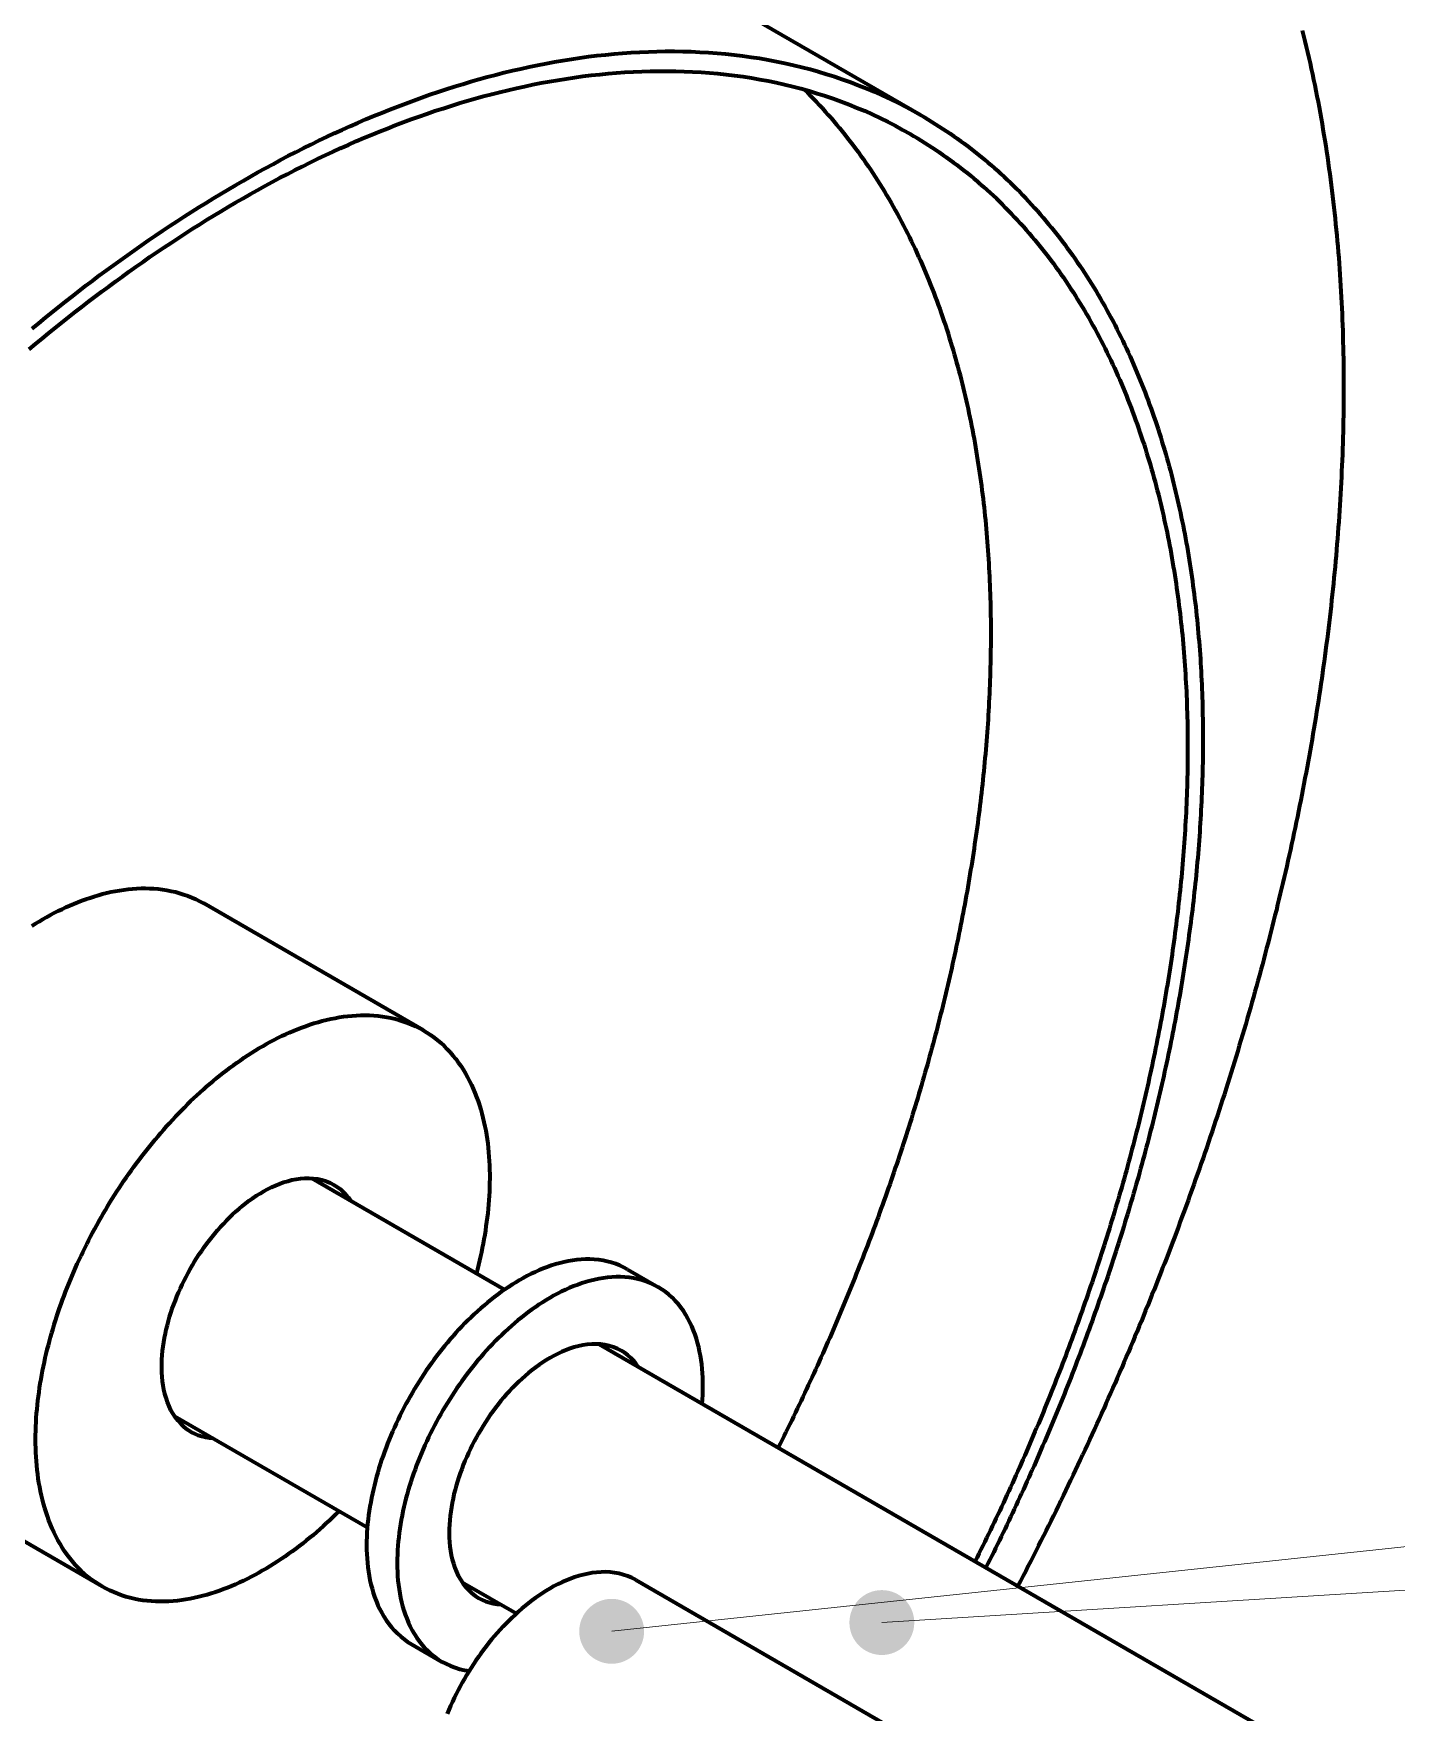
# Model space of a CAD drawing. Header units: millimetres. Extents: x 0 to 841, y 0 to 594.
# Drawn here: x 367.49 to 392.7, y 181.6 to 212.65 of the extents above; entities that cross this region are included whole.
import ezdxf

# ---------------------------------------------------------------- set-up
doc = ezdxf.new("R2010")
doc.units = ezdxf.units.MM
doc.layers.add('01-VISIBLE', color=7, linetype='CONTINUOUS', lineweight=70)
doc.layers.add('08-FINA', color=5, linetype='CONTINUOUS', lineweight=18)

msp = doc.modelspace()

# ---------------------------------------------------------------- hatches: boundary and pattern name
at = {"layer": '08-FINA'}
h = msp.add_hatch(color=7, dxfattribs=at)
h.dxf.hatch_style = 1
edge = h.paths.add_edge_path()
edge.add_arc((383.182, 183.263), 0.6, 0, 360)
h = msp.add_hatch(color=7, dxfattribs=at)
h.dxf.hatch_style = 1
edge = h.paths.add_edge_path()
edge.add_arc((378.184, 183.101), 0.6, 0, 360)

# ---------------------------------------------------------------- linework, layer by layer
at = {"layer": '01-VISIBLE'}
for p, q in [((383.903, 211.142), (379.575, 213.64)), ((374.697, 194.217), (370.631, 196.565)), ((372.637, 191.48), (376.204, 189.421)), ((378.479, 189.794), (379.044, 189.467)), ((377.954, 188.41), (426.027, 160.656)), ((370.097, 187.081), (373.664, 185.022)), ((368.757, 183.929), (364.691, 186.276)), ((375.414, 184.011), (376.421, 183.43)), ((378.632, 184.05), (424.268, 157.701)), ((374.479, 182.865), (375.044, 182.539))]:
    msp.add_line(p, q, dxfattribs=at)
for points in [[(390.96, 212.709), (390.985, 212.608), (391.01, 212.507), (391.034, 212.406), (391.058, 212.304), (391.081, 212.203), (391.104, 212.102), (391.127, 212), (391.149, 211.898), (391.17, 211.797), (391.191, 211.695), (391.212, 211.593), (391.232, 211.491), (391.252, 211.389), (391.271, 211.286), (391.29, 211.184), (391.308, 211.082), (391.326, 210.979), (391.343, 210.877), (391.36, 210.774), (391.377, 210.672), (391.393, 210.569), (391.409, 210.466), (391.425, 210.363), (391.439, 210.26), (391.454, 210.157), (391.468, 210.054), (391.482, 209.951), (391.495, 209.848), (391.508, 209.745), (391.521, 209.642), (391.533, 209.538), (391.545, 209.435), (391.556, 209.332), (391.567, 209.228), (391.577, 209.125), (391.588, 209.021), (391.597, 208.918), (391.607, 208.814), (391.616, 208.711), (391.624, 208.607), (391.633, 208.503), (391.641, 208.399), (391.648, 208.296), (391.655, 208.192), (391.662, 208.088), (391.668, 207.984), (391.674, 207.881), (391.68, 207.777), (391.685, 207.673), (391.69, 207.569), (391.695, 207.465), (391.699, 207.361), (391.703, 207.257), (391.707, 207.153), (391.71, 207.049), (391.713, 206.945), (391.715, 206.841), (391.718, 206.737), (391.72, 206.633), (391.721, 206.529), (391.722, 206.425), (391.723, 206.321), (391.724, 206.217), (391.724, 206.113), (391.724, 206.009), (391.723, 205.905), (391.722, 205.801), (391.721, 205.697), (391.72, 205.593), (391.718, 205.49), (391.716, 205.386), (391.714, 205.282), (391.711, 205.178), (391.708, 205.074), (391.705, 204.97), (391.701, 204.866), (391.697, 204.762), (391.693, 204.658), (391.688, 204.554), (391.683, 204.45), (391.678, 204.346), (391.673, 204.242), (391.667, 204.139), (391.661, 204.035), (391.655, 203.931), (391.648, 203.827), (391.641, 203.723), (391.634, 203.62), (391.626, 203.516), (391.619, 203.412), (391.611, 203.308), (391.602, 203.205), (391.593, 203.101), (391.585, 202.998), (391.575, 202.894), (391.566, 202.79), (391.556, 202.687), (391.546, 202.583), (391.536, 202.48), (391.525, 202.376), (391.514, 202.273), (391.503, 202.17), (391.492, 202.066), (391.48, 201.963), (391.468, 201.859), (391.456, 201.756), (391.443, 201.653), (391.431, 201.55), (391.418, 201.447), (391.404, 201.343), (391.391, 201.24), (391.377, 201.137), (391.363, 201.034), (391.349, 200.931), (391.334, 200.828), (391.319, 200.725), (391.304, 200.622), (391.289, 200.519), (391.273, 200.417), (391.257, 200.314), (391.241, 200.211), (391.225, 200.108), (391.208, 200.006), (391.192, 199.903), (391.174, 199.8), (391.157, 199.698), (391.14, 199.595), (391.122, 199.493), (391.104, 199.391), (391.085, 199.288), (391.067, 199.186), (391.048, 199.084), (391.029, 198.981), (391.01, 198.879), (390.991, 198.777), (390.971, 198.675), (390.951, 198.573), (390.931, 198.471), (390.91, 198.369), (390.89, 198.267), (390.869, 198.165), (390.848, 198.063), (390.826, 197.961), (390.805, 197.859), (390.783, 197.758), (390.761, 197.656), (390.739, 197.555), (390.716, 197.453), (390.694, 197.352), (390.671, 197.25), (390.648, 197.149), (390.624, 197.047), (390.601, 196.946), (390.577, 196.845), (390.553, 196.744), (390.529, 196.642), (390.504, 196.541), (390.48, 196.44), (390.455, 196.339), (390.43, 196.238), (390.404, 196.137), (390.379, 196.037), (390.353, 195.936), (390.327, 195.835), (390.301, 195.735), (390.275, 195.634), (390.248, 195.533), (390.222, 195.433), (390.195, 195.332), (390.167, 195.232), (390.14, 195.132), (390.112, 195.031), (390.085, 194.931), (390.057, 194.831), (390.028, 194.731), (390, 194.631), (389.971, 194.531), (389.942, 194.431), (389.913, 194.331), (389.884, 194.231), (389.855, 194.132), (389.825, 194.032), (389.795, 193.932), (389.765, 193.833), (389.735, 193.733), (389.705, 193.634), (389.674, 193.534), (389.643, 193.435), (389.612, 193.336), (389.581, 193.236), (389.55, 193.137), (389.518, 193.038), (389.486, 192.939), (389.454, 192.84), (389.422, 192.741), (389.39, 192.643), (389.357, 192.544), (389.324, 192.445), (389.292, 192.346), (389.258, 192.248), (389.225, 192.149), (389.192, 192.051), (389.158, 191.952), (389.124, 191.854), (389.09, 191.756), (389.056, 191.658), (389.021, 191.559), (388.987, 191.461), (388.952, 191.363), (388.917, 191.265), (388.882, 191.168), (388.846, 191.07), (388.811, 190.972), (388.775, 190.874), (388.739, 190.777), (388.703, 190.679), (388.667, 190.582), (388.63, 190.484), (388.594, 190.387), (388.557, 190.29), (388.52, 190.193), (388.483, 190.095), (388.445, 189.998), (388.408, 189.901), (388.37, 189.804), (388.332, 189.708), (388.294, 189.611), (388.256, 189.514), (388.217, 189.417), (388.179, 189.321), (388.14, 189.224), (388.101, 189.128), (388.062, 189.032), (388.023, 188.935), (387.983, 188.839), (387.944, 188.743), (387.904, 188.647), (387.864, 188.551), (387.824, 188.455), (387.783, 188.359), (387.743, 188.263), (387.702, 188.168), (387.661, 188.072), (387.62, 187.976), (387.579, 187.881), (387.538, 187.785), (387.496, 187.69), (387.454, 187.595), (387.413, 187.5), (387.371, 187.404), (387.328, 187.309), (387.286, 187.214), (387.243, 187.12), (387.201, 187.025), (387.158, 186.93), (387.115, 186.835), (387.072, 186.741), (387.028, 186.646), (386.985, 186.552), (386.941, 186.457), (386.897, 186.363), (386.853, 186.269), (386.809, 186.175), (386.764, 186.081), (386.72, 185.987), (386.675, 185.893), (386.63, 185.799), (386.585, 185.705), (386.54, 185.611), (386.495, 185.518), (386.449, 185.424), (386.404, 185.331), (386.358, 185.238), (386.312, 185.144), (386.266, 185.051), (386.219, 184.958), (386.173, 184.865), (386.126, 184.772), (386.079, 184.679), (386.032, 184.586), (385.985, 184.494), (385.938, 184.401), (385.89, 184.309), (385.843, 184.216), (385.795, 184.124), (385.747, 184.031), (385.699, 183.939)], [(367.465, 207.195), (367.588, 207.297), (367.71, 207.397), (367.834, 207.497), (367.958, 207.597), (368.082, 207.696), (368.207, 207.794), (368.333, 207.891), (368.459, 207.988), (368.585, 208.084), (368.712, 208.18), (368.84, 208.274), (368.968, 208.369), (369.097, 208.462), (369.226, 208.554), (369.355, 208.646), (369.486, 208.737), (369.616, 208.828), (369.748, 208.917), (369.879, 209.006), (370.012, 209.094), (370.144, 209.182), (370.278, 209.268), (370.412, 209.354), (370.546, 209.438), (370.681, 209.522), (370.817, 209.605), (370.953, 209.688), (371.089, 209.769), (371.226, 209.849), (371.364, 209.929), (371.502, 210.007), (371.64, 210.085), (371.78, 210.162), (371.919, 210.237), (372.06, 210.312), (372.2, 210.386), (372.342, 210.459), (372.484, 210.53), (372.626, 210.601), (372.769, 210.67), (372.912, 210.739), (373.056, 210.806), (373.201, 210.872), (373.346, 210.938), (373.491, 211.001), (373.637, 211.064), (373.784, 211.126), (373.931, 211.186), (374.078, 211.245), (374.226, 211.303), (374.375, 211.359), (374.524, 211.414), (374.673, 211.468), (374.823, 211.521), (374.974, 211.572), (375.125, 211.621), (375.276, 211.67), (375.428, 211.716), (375.58, 211.762), (375.733, 211.805), (375.886, 211.848), (376.04, 211.888), (376.194, 211.927), (376.348, 211.965), (376.503, 212), (376.658, 212.034), (376.814, 212.067), (376.97, 212.097), (377.126, 212.126), (377.283, 212.153), (377.44, 212.178), (377.597, 212.201), (377.754, 212.223), (377.912, 212.242), (378.07, 212.259), (378.228, 212.275), (378.387, 212.288), (378.545, 212.299), (378.704, 212.308), (378.863, 212.315), (379.021, 212.32), (379.18, 212.322), (379.339, 212.322), (379.498, 212.32), (379.657, 212.316), (379.816, 212.309), (379.974, 212.299), (380.133, 212.288), (380.291, 212.274), (380.449, 212.257), (380.607, 212.238), (380.764, 212.216), (380.921, 212.192), (381.078, 212.165), (381.234, 212.135), (381.39, 212.103), (381.545, 212.068), (381.699, 212.031), (381.853, 211.991), (382.006, 211.948), (382.158, 211.902), (382.309, 211.854), (382.46, 211.803), (382.609, 211.749), (382.758, 211.692), (382.905, 211.633), (383.052, 211.571), (383.197, 211.506), (383.341, 211.439), (383.483, 211.368), (383.624, 211.295), (383.764, 211.22), (383.903, 211.142)], [(367.406, 206.811), (367.526, 206.912), (367.647, 207.011), (367.768, 207.11), (367.889, 207.209), (368.011, 207.307), (368.133, 207.404), (368.256, 207.501), (368.38, 207.597), (368.504, 207.692), (368.629, 207.786), (368.754, 207.88), (368.879, 207.974), (369.005, 208.066), (369.132, 208.158), (369.259, 208.249), (369.386, 208.34), (369.515, 208.429), (369.643, 208.518), (369.772, 208.606), (369.902, 208.694), (370.032, 208.78), (370.163, 208.866), (370.294, 208.951), (370.426, 209.036), (370.558, 209.119), (370.691, 209.202), (370.824, 209.283), (370.958, 209.364), (371.092, 209.444), (371.227, 209.523), (371.363, 209.602), (371.499, 209.679), (371.635, 209.755), (371.772, 209.831), (371.91, 209.905), (372.048, 209.979), (372.186, 210.051), (372.325, 210.123), (372.465, 210.194), (372.605, 210.263), (372.745, 210.331), (372.887, 210.399), (373.028, 210.465), (373.17, 210.53), (373.313, 210.594), (373.456, 210.657), (373.6, 210.719), (373.744, 210.78), (373.889, 210.839), (374.034, 210.897), (374.18, 210.954), (374.326, 211.009), (374.473, 211.064), (374.62, 211.117), (374.767, 211.168), (374.915, 211.219), (375.064, 211.267), (375.213, 211.315), (375.362, 211.361), (375.512, 211.405), (375.663, 211.449), (375.813, 211.49), (375.965, 211.53), (376.116, 211.568), (376.268, 211.605), (376.421, 211.64), (376.573, 211.674), (376.727, 211.706), (376.88, 211.736), (377.034, 211.764), (377.188, 211.791), (377.342, 211.815), (377.497, 211.838), (377.652, 211.859), (377.807, 211.878), (377.963, 211.895), (378.118, 211.91), (378.274, 211.923), (378.43, 211.934), (378.586, 211.943), (378.743, 211.95), (378.899, 211.954), (379.055, 211.957), (379.212, 211.957), (379.368, 211.955), (379.524, 211.95), (379.681, 211.944), (379.837, 211.935), (379.993, 211.923), (380.148, 211.909), (380.304, 211.893), (380.459, 211.874), (380.614, 211.853), (380.769, 211.829), (380.923, 211.802), (381.076, 211.773), (381.23, 211.742), (381.382, 211.707), (381.534, 211.67), (381.685, 211.631), (381.836, 211.589), (381.986, 211.544), (382.135, 211.496), (382.283, 211.446), (382.43, 211.393), (382.576, 211.337), (382.721, 211.279), (382.865, 211.218), (383.008, 211.154), (383.15, 211.087), (383.29, 211.018), (383.429, 210.947), (383.566, 210.872), (383.703, 210.795)], [(381.747, 211.614), (381.804, 211.557), (381.861, 211.501), (381.917, 211.443), (381.972, 211.385), (382.027, 211.327), (382.082, 211.268), (382.135, 211.209), (382.189, 211.149), (382.242, 211.089), (382.294, 211.028), (382.346, 210.967), (382.397, 210.905), (382.448, 210.843), (382.498, 210.781), (382.548, 210.718), (382.597, 210.654), (382.645, 210.591), (382.693, 210.527), (382.741, 210.462), (382.788, 210.397), (382.835, 210.332), (382.881, 210.266), (382.926, 210.2), (382.971, 210.134), (383.015, 210.067), (383.059, 210), (383.103, 209.933), (383.145, 209.865), (383.188, 209.797), (383.23, 209.728), (383.271, 209.66), (383.312, 209.591), (383.352, 209.521), (383.392, 209.452), (383.431, 209.382), (383.47, 209.312), (383.508, 209.241), (383.545, 209.171), (383.583, 209.1), (383.619, 209.028), (383.656, 208.957), (383.691, 208.885), (383.727, 208.813), (383.761, 208.741), (383.796, 208.668), (383.829, 208.596), (383.863, 208.523), (383.895, 208.45), (383.928, 208.376), (383.96, 208.303), (383.991, 208.229), (384.022, 208.155), (384.052, 208.081), (384.082, 208.006), (384.112, 207.932), (384.141, 207.857), (384.169, 207.782), (384.197, 207.707), (384.225, 207.632), (384.252, 207.557), (384.279, 207.481), (384.305, 207.405), (384.331, 207.33), (384.357, 207.254), (384.382, 207.177), (384.406, 207.101), (384.43, 207.025), (384.454, 206.948), (384.477, 206.871), (384.5, 206.795), (384.523, 206.718), (384.545, 206.641), (384.566, 206.563), (384.587, 206.486), (384.608, 206.409), (384.629, 206.331), (384.649, 206.254), (384.668, 206.176), (384.687, 206.098), (384.706, 206.02), (384.724, 205.942), (384.742, 205.864), (384.76, 205.786), (384.777, 205.707), (384.794, 205.629), (384.811, 205.551), (384.827, 205.472), (384.842, 205.393), (384.858, 205.315), (384.873, 205.236), (384.887, 205.157), (384.901, 205.078), (384.915, 204.999), (384.929, 204.92), (384.942, 204.841), (384.954, 204.762), (384.967, 204.683), (384.979, 204.604), (384.991, 204.524), (385.002, 204.445), (385.013, 204.366), (385.024, 204.286), (385.034, 204.207), (385.044, 204.127), (385.054, 204.048), (385.063, 203.968), (385.072, 203.888), (385.081, 203.809), (385.089, 203.729), (385.097, 203.649), (385.105, 203.57), (385.112, 203.49), (385.119, 203.41), (385.126, 203.33), (385.132, 203.25), (385.138, 203.17), (385.144, 203.09), (385.149, 203.01), (385.155, 202.93), (385.16, 202.85), (385.164, 202.77), (385.168, 202.69), (385.172, 202.61), (385.176, 202.53), (385.179, 202.45), (385.182, 202.37), (385.185, 202.29), (385.188, 202.21), (385.19, 202.13), (385.192, 202.049), (385.193, 201.969), (385.195, 201.889), (385.196, 201.809), (385.196, 201.729), (385.197, 201.649), (385.197, 201.569), (385.197, 201.488), (385.197, 201.408), (385.196, 201.328), (385.195, 201.248), (385.194, 201.168), (385.193, 201.088), (385.191, 201.008), (385.189, 200.927), (385.187, 200.847), (385.185, 200.767), (385.182, 200.687), (385.179, 200.607), (385.176, 200.527), (385.172, 200.447), (385.168, 200.367), (385.164, 200.287), (385.16, 200.207), (385.156, 200.127), (385.151, 200.047), (385.146, 199.967), (385.141, 199.887), (385.135, 199.807), (385.129, 199.727), (385.123, 199.647), (385.117, 199.567), (385.111, 199.487), (385.104, 199.407), (385.097, 199.327), (385.09, 199.247), (385.083, 199.168), (385.075, 199.088), (385.067, 199.008), (385.059, 198.928), (385.051, 198.849), (385.042, 198.769), (385.033, 198.689), (385.024, 198.61), (385.015, 198.53), (385.006, 198.45), (384.996, 198.371), (384.986, 198.291), (384.976, 198.212), (384.966, 198.132), (384.955, 198.053), (384.944, 197.973), (384.933, 197.894), (384.922, 197.815), (384.911, 197.735), (384.899, 197.656), (384.887, 197.577), (384.875, 197.497), (384.863, 197.418), (384.851, 197.339), (384.838, 197.26), (384.825, 197.181), (384.812, 197.102), (384.799, 197.023), (384.785, 196.944), (384.772, 196.865), (384.758, 196.786), (384.744, 196.707), (384.729, 196.628), (384.715, 196.549), (384.7, 196.47), (384.685, 196.392), (384.67, 196.313), (384.655, 196.234), (384.639, 196.156), (384.624, 196.077), (384.608, 195.998), (384.592, 195.92), (384.575, 195.841), (384.559, 195.763), (384.542, 195.685), (384.525, 195.606), (384.508, 195.528), (384.491, 195.45), (384.474, 195.371), (384.456, 195.293), (384.438, 195.215), (384.42, 195.137), (384.402, 195.059), (384.384, 194.981), (384.366, 194.903), (384.347, 194.825), (384.328, 194.747), (384.309, 194.669), (384.29, 194.591), (384.27, 194.513), (384.251, 194.436), (384.231, 194.358), (384.211, 194.28), (384.191, 194.203), (384.171, 194.125), (384.15, 194.048), (384.129, 193.97), (384.109, 193.893), (384.088, 193.816), (384.066, 193.738), (384.045, 193.661), (384.024, 193.584), (384.002, 193.507), (383.98, 193.43), (383.958, 193.353), (383.936, 193.276), (383.913, 193.199), (383.891, 193.122), (383.868, 193.045), (383.845, 192.968), (383.822, 192.891), (383.799, 192.814), (383.776, 192.738), (383.752, 192.661), (383.728, 192.585), (383.705, 192.508), (383.68, 192.432), (383.656, 192.355), (383.632, 192.279), (383.607, 192.203), (383.583, 192.126), (383.558, 192.05), (383.533, 191.974), (383.508, 191.898), (383.482, 191.822), (383.457, 191.746), (383.431, 191.67), (383.405, 191.594), (383.38, 191.518), (383.353, 191.442), (383.327, 191.367), (383.301, 191.291), (383.274, 191.215), (383.247, 191.14), (383.221, 191.064), (383.193, 190.989), (383.166, 190.913), (383.139, 190.838), (383.111, 190.763), (383.084, 190.688), (383.056, 190.612), (383.028, 190.537), (383, 190.462), (382.972, 190.387), (382.943, 190.312), (382.915, 190.237), (382.886, 190.163), (382.857, 190.088), (382.828, 190.013), (382.799, 189.938), (382.769, 189.864), (382.74, 189.789), (382.71, 189.715), (382.681, 189.64), (382.651, 189.566), (382.621, 189.492), (382.59, 189.417), (382.56, 189.343), (382.53, 189.269), (382.499, 189.195), (382.468, 189.121), (382.437, 189.047), (382.406, 188.973), (382.375, 188.899), (382.344, 188.826), (382.312, 188.752), (382.28, 188.678), (382.249, 188.605), (382.217, 188.531), (382.185, 188.458), (382.152, 188.384), (382.12, 188.311), (382.088, 188.238), (382.055, 188.165), (382.022, 188.091), (381.989, 188.018), (381.956, 187.945), (381.923, 187.872), (381.89, 187.799), (381.856, 187.727), (381.822, 187.654), (381.789, 187.581), (381.755, 187.509), (381.721, 187.436), (381.687, 187.364), (381.652, 187.291), (381.618, 187.219), (381.583, 187.146), (381.549, 187.074), (381.514, 187.002), (381.479, 186.93), (381.443, 186.858), (381.408, 186.786), (381.373, 186.714), (381.337, 186.642), (381.302, 186.57), (381.266, 186.499)], [(383.903, 211.142), (383.972, 211.101), (384.041, 211.06), (384.109, 211.019), (384.177, 210.976), (384.245, 210.933), (384.312, 210.89), (384.378, 210.845), (384.445, 210.801), (384.511, 210.755), (384.576, 210.709), (384.641, 210.662), (384.706, 210.615), (384.77, 210.567), (384.834, 210.518), (384.897, 210.469), (384.96, 210.419), (385.022, 210.369), (385.084, 210.318), (385.145, 210.266), (385.206, 210.214), (385.267, 210.162), (385.326, 210.109), (385.386, 210.055), (385.445, 210.001), (385.503, 209.946), (385.561, 209.89), (385.619, 209.835), (385.676, 209.778), (385.732, 209.721), (385.788, 209.664), (385.843, 209.606), (385.898, 209.548), (385.953, 209.489), (386.007, 209.43), (386.06, 209.37), (386.113, 209.31), (386.165, 209.249), (386.217, 209.188), (386.268, 209.127), (386.319, 209.065), (386.369, 209.002), (386.419, 208.94), (386.468, 208.876), (386.517, 208.813), (386.565, 208.749), (386.613, 208.684), (386.66, 208.62), (386.707, 208.554), (386.753, 208.489), (386.798, 208.423), (386.844, 208.357), (386.888, 208.29), (386.932, 208.223), (386.976, 208.156), (387.019, 208.089), (387.061, 208.021), (387.103, 207.952), (387.145, 207.884), (387.186, 207.815), (387.226, 207.746), (387.266, 207.677), (387.306, 207.607), (387.345, 207.537), (387.383, 207.467), (387.421, 207.396), (387.459, 207.325), (387.496, 207.254), (387.532, 207.183), (387.568, 207.111), (387.604, 207.04), (387.639, 206.967), (387.673, 206.895), (387.707, 206.823), (387.741, 206.75), (387.774, 206.677), (387.807, 206.604), (387.839, 206.531), (387.871, 206.457), (387.902, 206.383), (387.933, 206.309), (387.963, 206.235), (387.993, 206.161), (388.022, 206.086), (388.051, 206.012), (388.08, 205.937), (388.108, 205.862), (388.136, 205.786), (388.163, 205.711), (388.189, 205.636), (388.216, 205.56), (388.242, 205.484), (388.267, 205.408), (388.292, 205.332), (388.317, 205.256), (388.341, 205.179), (388.364, 205.103), (388.388, 205.026), (388.411, 204.949), (388.433, 204.873), (388.455, 204.796), (388.477, 204.718), (388.498, 204.641), (388.519, 204.564), (388.539, 204.486), (388.559, 204.409), (388.579, 204.331), (388.598, 204.253), (388.617, 204.176), (388.636, 204.098), (388.654, 204.02), (388.672, 203.941), (388.689, 203.863), (388.706, 203.785), (388.722, 203.707), (388.739, 203.628), (388.754, 203.55), (388.77, 203.471), (388.785, 203.392), (388.8, 203.314), (388.814, 203.235), (388.828, 203.156), (388.842, 203.077), (388.855, 202.998), (388.868, 202.919), (388.881, 202.84), (388.893, 202.761), (388.905, 202.681), (388.916, 202.602), (388.928, 202.523), (388.938, 202.443), (388.949, 202.364), (388.959, 202.285), (388.969, 202.205), (388.979, 202.125), (388.988, 202.046), (388.997, 201.966), (389.005, 201.887), (389.013, 201.807), (389.021, 201.727), (389.029, 201.647), (389.036, 201.568), (389.043, 201.488), (389.05, 201.408), (389.056, 201.328), (389.062, 201.248), (389.068, 201.168), (389.074, 201.088), (389.079, 201.009), (389.084, 200.929), (389.088, 200.849), (389.092, 200.769), (389.096, 200.689), (389.1, 200.609), (389.103, 200.529), (389.106, 200.448), (389.109, 200.368), (389.112, 200.288), (389.114, 200.208), (389.116, 200.128), (389.117, 200.048), (389.119, 199.968), (389.12, 199.888), (389.121, 199.808), (389.121, 199.728), (389.122, 199.648), (389.122, 199.567), (389.121, 199.487), (389.121, 199.407), (389.12, 199.327), (389.119, 199.247), (389.118, 199.167), (389.116, 199.087), (389.114, 199.007), (389.112, 198.927), (389.11, 198.847), (389.107, 198.766), (389.104, 198.686), (389.101, 198.606), (389.098, 198.526), (389.094, 198.446), (389.09, 198.366), (389.086, 198.286), (389.082, 198.206), (389.077, 198.126), (389.072, 198.046), (389.067, 197.966), (389.062, 197.886), (389.056, 197.807), (389.05, 197.727), (389.044, 197.647), (389.038, 197.567), (389.032, 197.487), (389.025, 197.407), (389.018, 197.327), (389.011, 197.248), (389.003, 197.168), (388.995, 197.088), (388.988, 197.008), (388.979, 196.929), (388.971, 196.849), (388.962, 196.769), (388.954, 196.69), (388.945, 196.61), (388.935, 196.531), (388.926, 196.451), (388.916, 196.372), (388.906, 196.292), (388.896, 196.213), (388.886, 196.133), (388.875, 196.054), (388.864, 195.974), (388.854, 195.895), (388.842, 195.816), (388.831, 195.736), (388.819, 195.657), (388.807, 195.578), (388.795, 195.499), (388.783, 195.42), (388.771, 195.34), (388.758, 195.261), (388.745, 195.182), (388.732, 195.103), (388.719, 195.024), (388.706, 194.945), (388.692, 194.866), (388.678, 194.787), (388.664, 194.708), (388.65, 194.63), (388.635, 194.551), (388.621, 194.472), (388.606, 194.393), (388.591, 194.315), (388.576, 194.236), (388.56, 194.157), (388.545, 194.079), (388.529, 194), (388.513, 193.922), (388.497, 193.843), (388.48, 193.765), (388.464, 193.686), (388.447, 193.608), (388.43, 193.53), (388.413, 193.452), (388.396, 193.373), (388.378, 193.295), (388.361, 193.217), (388.343, 193.139), (388.325, 193.061), (388.306, 192.983), (388.288, 192.905), (388.269, 192.827), (388.251, 192.749), (388.232, 192.671), (388.213, 192.593), (388.193, 192.516), (388.174, 192.438), (388.154, 192.36), (388.135, 192.283), (388.115, 192.205), (388.094, 192.128), (388.074, 192.05), (388.054, 191.973), (388.033, 191.895), (388.012, 191.818), (387.991, 191.741), (387.97, 191.663), (387.948, 191.586), (387.927, 191.509), (387.905, 191.432), (387.883, 191.355), (387.861, 191.278), (387.839, 191.201), (387.817, 191.124), (387.794, 191.047), (387.772, 190.97), (387.749, 190.893), (387.726, 190.817), (387.703, 190.74), (387.679, 190.663), (387.656, 190.587), (387.632, 190.51), (387.608, 190.434), (387.584, 190.357), (387.56, 190.281), (387.536, 190.205), (387.511, 190.128), (387.487, 190.052), (387.462, 189.976), (387.437, 189.9), (387.412, 189.824), (387.386, 189.748), (387.361, 189.672), (387.336, 189.596), (387.31, 189.52), (387.284, 189.444), (387.258, 189.368), (387.232, 189.293), (387.205, 189.217), (387.179, 189.141), (387.152, 189.066), (387.125, 188.99), (387.098, 188.915), (387.071, 188.839), (387.044, 188.764), (387.017, 188.689), (386.989, 188.614), (386.961, 188.539), (386.933, 188.463), (386.905, 188.388), (386.877, 188.313), (386.849, 188.238), (386.82, 188.164), (386.792, 188.089), (386.763, 188.014), (386.734, 187.939), (386.705, 187.865), (386.676, 187.79), (386.647, 187.715), (386.617, 187.641), (386.587, 187.567), (386.558, 187.492), (386.528, 187.418), (386.498, 187.344), (386.467, 187.269), (386.437, 187.195), (386.407, 187.121), (386.376, 187.047), (386.345, 186.973), (386.314, 186.899), (386.283, 186.825), (386.252, 186.752), (386.221, 186.678), (386.189, 186.604), (386.157, 186.531), (386.126, 186.457), (386.094, 186.384), (386.062, 186.31), (386.03, 186.237), (385.997, 186.164), (385.965, 186.09), (385.932, 186.017), (385.899, 185.944), (385.866, 185.871), (385.833, 185.798), (385.8, 185.725), (385.767, 185.652), (385.734, 185.579), (385.7, 185.507), (385.666, 185.434), (385.632, 185.361), (385.598, 185.289), (385.564, 185.216), (385.53, 185.144), (385.496, 185.072), (385.461, 184.999), (385.426, 184.927), (385.392, 184.855), (385.357, 184.783), (385.322, 184.711), (385.286, 184.639), (385.251, 184.567), (385.216, 184.495), (385.18, 184.423), (385.144, 184.352), (385.108, 184.28)], [(383.703, 210.795), (383.772, 210.755), (383.84, 210.714), (383.909, 210.672), (383.977, 210.63), (384.044, 210.587), (384.111, 210.543), (384.178, 210.499), (384.244, 210.454), (384.31, 210.409), (384.375, 210.362), (384.44, 210.315), (384.505, 210.268), (384.569, 210.22), (384.632, 210.171), (384.695, 210.122), (384.758, 210.072), (384.82, 210.022), (384.882, 209.971), (384.943, 209.919), (385.004, 209.867), (385.064, 209.814), (385.124, 209.761), (385.183, 209.707), (385.241, 209.653), (385.3, 209.598), (385.357, 209.542), (385.415, 209.486), (385.471, 209.43), (385.527, 209.373), (385.583, 209.315), (385.638, 209.257), (385.693, 209.199), (385.747, 209.14), (385.801, 209.08), (385.854, 209.02), (385.906, 208.96), (385.958, 208.899), (386.01, 208.838), (386.061, 208.776), (386.111, 208.714), (386.161, 208.651), (386.21, 208.588), (386.259, 208.525), (386.308, 208.461), (386.355, 208.397), (386.403, 208.332), (386.449, 208.267), (386.496, 208.202), (386.541, 208.136), (386.586, 208.07), (386.631, 208.004), (386.675, 207.937), (386.719, 207.87), (386.762, 207.802), (386.804, 207.734), (386.847, 207.666), (386.888, 207.598), (386.929, 207.529), (386.97, 207.46), (387.01, 207.391), (387.049, 207.321), (387.088, 207.251), (387.127, 207.181), (387.164, 207.111), (387.202, 207.04), (387.239, 206.969), (387.275, 206.898), (387.311, 206.826), (387.347, 206.754), (387.382, 206.682), (387.416, 206.61), (387.45, 206.538), (387.484, 206.465), (387.517, 206.392), (387.549, 206.319), (387.582, 206.246), (387.613, 206.172), (387.644, 206.098), (387.675, 206.024), (387.705, 205.95), (387.735, 205.876), (387.764, 205.802), (387.793, 205.727), (387.821, 205.652), (387.849, 205.577), (387.877, 205.502), (387.904, 205.426), (387.93, 205.351), (387.956, 205.275), (387.982, 205.199), (388.007, 205.123), (388.032, 205.047), (388.057, 204.971), (388.081, 204.895), (388.104, 204.818), (388.127, 204.742), (388.15, 204.665), (388.172, 204.588), (388.194, 204.511), (388.215, 204.434), (388.236, 204.357), (388.257, 204.279), (388.277, 204.202), (388.297, 204.124), (388.316, 204.047), (388.335, 203.969), (388.354, 203.891), (388.372, 203.813), (388.39, 203.735), (388.407, 203.657), (388.425, 203.579), (388.441, 203.5), (388.458, 203.422), (388.473, 203.344), (388.489, 203.265), (388.504, 203.186), (388.519, 203.108), (388.533, 203.029), (388.547, 202.95), (388.561, 202.871), (388.574, 202.792), (388.587, 202.713), (388.6, 202.634), (388.612, 202.555), (388.624, 202.476), (388.636, 202.397), (388.647, 202.318), (388.658, 202.238), (388.669, 202.159), (388.679, 202.08), (388.689, 202), (388.698, 201.921), (388.707, 201.841), (388.716, 201.762), (388.725, 201.682), (388.733, 201.603), (388.741, 201.523), (388.748, 201.443), (388.756, 201.363), (388.763, 201.284), (388.769, 201.204), (388.776, 201.124), (388.782, 201.044), (388.787, 200.964), (388.793, 200.885), (388.798, 200.805), (388.802, 200.725), (388.807, 200.645), (388.811, 200.565), (388.815, 200.485), (388.818, 200.405), (388.822, 200.325), (388.825, 200.245), (388.827, 200.165), (388.83, 200.085), (388.832, 200.005), (388.834, 199.925), (388.835, 199.845), (388.837, 199.765), (388.838, 199.685), (388.838, 199.605), (388.839, 199.525), (388.839, 199.445), (388.839, 199.365), (388.838, 199.285), (388.838, 199.205), (388.837, 199.125), (388.835, 199.045), (388.834, 198.965), (388.832, 198.885), (388.83, 198.805), (388.828, 198.725), (388.825, 198.645), (388.823, 198.565), (388.82, 198.485), (388.816, 198.405), (388.813, 198.325), (388.809, 198.245), (388.805, 198.165), (388.801, 198.085), (388.796, 198.005), (388.791, 197.925), (388.786, 197.845), (388.781, 197.765), (388.775, 197.685), (388.77, 197.606), (388.764, 197.526), (388.757, 197.446), (388.751, 197.366), (388.744, 197.286), (388.737, 197.207), (388.73, 197.127), (388.723, 197.047), (388.715, 196.968), (388.707, 196.888), (388.699, 196.808), (388.69, 196.729), (388.682, 196.649), (388.673, 196.57), (388.664, 196.49), (388.655, 196.41), (388.645, 196.331), (388.636, 196.252), (388.626, 196.172), (388.616, 196.093), (388.605, 196.013), (388.595, 195.934), (388.584, 195.855), (388.573, 195.775), (388.562, 195.696), (388.55, 195.617), (388.538, 195.538), (388.527, 195.459), (388.515, 195.379), (388.502, 195.3), (388.49, 195.221), (388.477, 195.142), (388.464, 195.063), (388.451, 194.984), (388.438, 194.905), (388.424, 194.826), (388.411, 194.748), (388.397, 194.669), (388.383, 194.59), (388.368, 194.511), (388.354, 194.433), (388.339, 194.354), (388.324, 194.275), (388.309, 194.197), (388.294, 194.118), (388.278, 194.039), (388.262, 193.961), (388.247, 193.883), (388.23, 193.804), (388.214, 193.726), (388.198, 193.647), (388.181, 193.569), (388.164, 193.491), (388.147, 193.413), (388.13, 193.334), (388.113, 193.256), (388.095, 193.178), (388.077, 193.1), (388.059, 193.022), (388.041, 192.944), (388.023, 192.866), (388.004, 192.788), (387.986, 192.711), (387.967, 192.633), (387.948, 192.555), (387.928, 192.477), (387.909, 192.4), (387.889, 192.322), (387.87, 192.245), (387.85, 192.167), (387.83, 192.09), (387.809, 192.012), (387.789, 191.935), (387.768, 191.857), (387.747, 191.78), (387.726, 191.703), (387.705, 191.626), (387.684, 191.549), (387.662, 191.471), (387.641, 191.394), (387.619, 191.317), (387.597, 191.24), (387.575, 191.164), (387.552, 191.087), (387.53, 191.01), (387.507, 190.933), (387.484, 190.856), (387.461, 190.78), (387.438, 190.703), (387.415, 190.627), (387.391, 190.55), (387.367, 190.474), (387.343, 190.397), (387.319, 190.321), (387.295, 190.245), (387.271, 190.168), (387.246, 190.092), (387.222, 190.016), (387.197, 189.94), (387.172, 189.864), (387.147, 189.788), (387.122, 189.712), (387.096, 189.636), (387.07, 189.56), (387.045, 189.484), (387.019, 189.409), (386.993, 189.333), (386.966, 189.257), (386.94, 189.182), (386.913, 189.106), (386.887, 189.031), (386.86, 188.955), (386.833, 188.88), (386.806, 188.805), (386.778, 188.73), (386.751, 188.654), (386.723, 188.579), (386.695, 188.504), (386.667, 188.429), (386.639, 188.354), (386.611, 188.279), (386.583, 188.204), (386.554, 188.13), (386.526, 188.055), (386.497, 187.98), (386.468, 187.906), (386.439, 187.831), (386.409, 187.757), (386.38, 187.682), (386.35, 187.608), (386.321, 187.534), (386.291, 187.459), (386.261, 187.385), (386.23, 187.311), (386.2, 187.237), (386.17, 187.163), (386.139, 187.089), (386.108, 187.015), (386.077, 186.941), (386.046, 186.867), (386.015, 186.794), (385.984, 186.72), (385.952, 186.646), (385.921, 186.573), (385.889, 186.499), (385.857, 186.426), (385.825, 186.353), (385.793, 186.279), (385.761, 186.206), (385.728, 186.133), (385.696, 186.06), (385.663, 185.987), (385.63, 185.914), (385.597, 185.841), (385.564, 185.768), (385.53, 185.695), (385.497, 185.623), (385.463, 185.55), (385.43, 185.477), (385.396, 185.405), (385.362, 185.332), (385.328, 185.26), (385.293, 185.188), (385.259, 185.115), (385.224, 185.043), (385.19, 184.971), (385.155, 184.899), (385.12, 184.827), (385.085, 184.755), (385.05, 184.683), (385.014, 184.611), (384.979, 184.539), (384.943, 184.468), (384.907, 184.396)], [(367.456, 196.146), (367.524, 196.189), (367.593, 196.23), (367.662, 196.271), (367.731, 196.31), (367.802, 196.349), (367.872, 196.386), (367.944, 196.423), (368.016, 196.458), (368.088, 196.492), (368.161, 196.525), (368.235, 196.556), (368.309, 196.587), (368.384, 196.615), (368.459, 196.643), (368.535, 196.669), (368.611, 196.693), (368.688, 196.716), (368.765, 196.737), (368.843, 196.757), (368.921, 196.775), (369, 196.79), (369.079, 196.804), (369.158, 196.816), (369.237, 196.826), (369.317, 196.834), (369.397, 196.839), (369.477, 196.842), (369.557, 196.843), (369.637, 196.841), (369.717, 196.837), (369.797, 196.83), (369.877, 196.82), (369.956, 196.807), (370.035, 196.792), (370.113, 196.774), (370.19, 196.753), (370.266, 196.729), (370.342, 196.702), (370.416, 196.672), (370.489, 196.639), (370.561, 196.603), (370.631, 196.565)], [(368.757, 183.929), (368.688, 183.97), (368.621, 184.014), (368.556, 184.061), (368.493, 184.111), (368.432, 184.163), (368.373, 184.217), (368.316, 184.273), (368.262, 184.332), (368.209, 184.392), (368.159, 184.454), (368.11, 184.518), (368.064, 184.584), (368.021, 184.651), (367.979, 184.72), (367.94, 184.789), (367.902, 184.86), (367.867, 184.932), (367.834, 185.005), (367.802, 185.079), (367.773, 185.153), (367.746, 185.229), (367.72, 185.305), (367.696, 185.381), (367.674, 185.458), (367.654, 185.536), (367.636, 185.614), (367.619, 185.692), (367.603, 185.77), (367.589, 185.849), (367.577, 185.929), (367.566, 186.008), (367.557, 186.087), (367.548, 186.167), (367.542, 186.247), (367.536, 186.327), (367.532, 186.407), (367.529, 186.487), (367.527, 186.567), (367.527, 186.647), (367.527, 186.727), (367.529, 186.807), (367.532, 186.888), (367.535, 186.968), (367.54, 187.048), (367.546, 187.127), (367.553, 187.207), (367.561, 187.287), (367.57, 187.367), (367.58, 187.446), (367.59, 187.526), (367.602, 187.605), (367.614, 187.684), (367.628, 187.763), (367.642, 187.842), (367.657, 187.921), (367.672, 187.999), (367.689, 188.078), (367.706, 188.156), (367.725, 188.234), (367.743, 188.312), (367.763, 188.389), (367.784, 188.467), (367.805, 188.544), (367.827, 188.621), (367.849, 188.698), (367.872, 188.775), (367.896, 188.851), (367.921, 188.927), (367.946, 189.003), (367.972, 189.079), (367.999, 189.155), (368.026, 189.23), (368.054, 189.305), (368.082, 189.38), (368.112, 189.455), (368.141, 189.529), (368.172, 189.603), (368.203, 189.677), (368.234, 189.751), (368.266, 189.824), (368.299, 189.897), (368.333, 189.97), (368.367, 190.043), (368.401, 190.115), (368.436, 190.187), (368.472, 190.259), (368.508, 190.33), (368.545, 190.402), (368.582, 190.472), (368.62, 190.543), (368.658, 190.613), (368.697, 190.683), (368.737, 190.753), (368.777, 190.822), (368.818, 190.891), (368.859, 190.96), (368.9, 191.029), (368.943, 191.097), (368.985, 191.165), (369.029, 191.232), (369.072, 191.299), (369.117, 191.366), (369.161, 191.432), (369.207, 191.498), (369.253, 191.564), (369.299, 191.629), (369.346, 191.694), (369.394, 191.759), (369.442, 191.823), (369.49, 191.887), (369.539, 191.95), (369.589, 192.013), (369.639, 192.076), (369.689, 192.138), (369.74, 192.199), (369.792, 192.261), (369.844, 192.322), (369.897, 192.382), (369.95, 192.442), (370.004, 192.501), (370.058, 192.56), (370.113, 192.619), (370.168, 192.677), (370.224, 192.734), (370.28, 192.791), (370.337, 192.848), (370.395, 192.903), (370.453, 192.959), (370.511, 193.013), (370.57, 193.068), (370.63, 193.121), (370.69, 193.174), (370.75, 193.226), (370.812, 193.278), (370.873, 193.329), (370.936, 193.38), (370.999, 193.429), (371.062, 193.478), (371.126, 193.526), (371.191, 193.574), (371.256, 193.62), (371.321, 193.666), (371.388, 193.711), (371.455, 193.756), (371.522, 193.799), (371.59, 193.841), (371.658, 193.883), (371.728, 193.923), (371.797, 193.963), (371.867, 194.001), (371.938, 194.039), (372.01, 194.075), (372.082, 194.111), (372.154, 194.145), (372.227, 194.177), (372.301, 194.209), (372.375, 194.239), (372.45, 194.268), (372.525, 194.295), (372.601, 194.321), (372.677, 194.346), (372.754, 194.369), (372.831, 194.39), (372.909, 194.409), (372.987, 194.427), (373.066, 194.443), (373.145, 194.457), (373.224, 194.469), (373.303, 194.479), (373.383, 194.486), (373.463, 194.492), (373.543, 194.495), (373.623, 194.495), (373.703, 194.494), (373.783, 194.489), (373.863, 194.482), (373.943, 194.473), (374.022, 194.46), (374.1, 194.445), (374.178, 194.427), (374.256, 194.405), (374.332, 194.381), (374.408, 194.354), (374.482, 194.325), (374.555, 194.292), (374.627, 194.256), (374.697, 194.217)], [(374.697, 194.217), (374.766, 194.175), (374.833, 194.131), (374.899, 194.084), (374.962, 194.034), (375.024, 193.982), (375.083, 193.927), (375.14, 193.87), (375.195, 193.811), (375.248, 193.75), (375.299, 193.687), (375.347, 193.623), (375.393, 193.556), (375.437, 193.489), (375.479, 193.42), (375.518, 193.349), (375.556, 193.278), (375.591, 193.205), (375.624, 193.132), (375.655, 193.057), (375.685, 192.982), (375.712, 192.906), (375.737, 192.829), (375.761, 192.752), (375.783, 192.675), (375.803, 192.596), (375.821, 192.518), (375.838, 192.439), (375.853, 192.36), (375.867, 192.28), (375.879, 192.2), (375.89, 192.12), (375.899, 192.04), (375.907, 191.96), (375.913, 191.879), (375.919, 191.799), (375.923, 191.718), (375.925, 191.638), (375.927, 191.557), (375.927, 191.476), (375.926, 191.396), (375.924, 191.315), (375.921, 191.234), (375.917, 191.154), (375.912, 191.073), (375.905, 190.993), (375.898, 190.912), (375.89, 190.832), (375.881, 190.752), (375.87, 190.672), (375.859, 190.592), (375.847, 190.512), (375.835, 190.432), (375.821, 190.353), (375.806, 190.274), (375.791, 190.194), (375.775, 190.115), (375.758, 190.036), (375.74, 189.958), (375.721, 189.879), (375.702, 189.801), (375.682, 189.723)], [(370.407, 186.787), (370.339, 186.83), (370.276, 186.879), (370.217, 186.934), (370.163, 186.993), (370.114, 187.056), (370.07, 187.123), (370.031, 187.193), (369.996, 187.266), (369.966, 187.34), (369.94, 187.416), (369.919, 187.493), (369.901, 187.572), (369.886, 187.65), (369.875, 187.73), (369.867, 187.81), (369.862, 187.89), (369.86, 187.97), (369.861, 188.05), (369.864, 188.13), (369.869, 188.21), (369.877, 188.29), (369.886, 188.37), (369.898, 188.449), (369.912, 188.528), (369.927, 188.607), (369.945, 188.685), (369.964, 188.763), (369.984, 188.841), (370.007, 188.918), (370.031, 188.994), (370.056, 189.071), (370.083, 189.146), (370.112, 189.221), (370.141, 189.296), (370.173, 189.37), (370.205, 189.443), (370.239, 189.516), (370.274, 189.588), (370.31, 189.659), (370.348, 189.73), (370.387, 189.8), (370.427, 189.87), (370.468, 189.939), (370.511, 190.007), (370.555, 190.074), (370.6, 190.14), (370.646, 190.206), (370.693, 190.271), (370.741, 190.335), (370.791, 190.398), (370.842, 190.46), (370.894, 190.521), (370.947, 190.581), (371.001, 190.64), (371.057, 190.698), (371.113, 190.755), (371.171, 190.81), (371.231, 190.864), (371.291, 190.917), (371.353, 190.969), (371.415, 191.019), (371.48, 191.067), (371.545, 191.113), (371.612, 191.158), (371.68, 191.201), (371.749, 191.241), (371.819, 191.279), (371.891, 191.315), (371.964, 191.348), (372.039, 191.378), (372.114, 191.405), (372.191, 191.429), (372.269, 191.449), (372.347, 191.464), (372.427, 191.475), (372.507, 191.482), (372.587, 191.483), (372.667, 191.478), (372.746, 191.467), (372.825, 191.45), (372.901, 191.427), (372.976, 191.396), (373.047, 191.359)], [(373.047, 191.359), (373.108, 191.321), (373.165, 191.278), (373.219, 191.23), (373.269, 191.178), (373.315, 191.123), (373.357, 191.065)], [(378.479, 189.794), (378.407, 189.832), (378.334, 189.866), (378.258, 189.895), (378.181, 189.92), (378.103, 189.941), (378.024, 189.957), (377.944, 189.969), (377.863, 189.977), (377.782, 189.981), (377.701, 189.981), (377.621, 189.977), (377.54, 189.97), (377.46, 189.959), (377.38, 189.946), (377.301, 189.929), (377.222, 189.91), (377.144, 189.888), (377.067, 189.864), (376.99, 189.837), (376.915, 189.808), (376.84, 189.777), (376.766, 189.745), (376.693, 189.71), (376.621, 189.673), (376.549, 189.635), (376.479, 189.596)], [(376.479, 189.596), (376.409, 189.555), (376.341, 189.512), (376.273, 189.468), (376.206, 189.423), (376.14, 189.377), (376.075, 189.329), (376.011, 189.28), (375.947, 189.231), (375.885, 189.18), (375.823, 189.128), (375.762, 189.075), (375.702, 189.021), (375.642, 188.967), (375.584, 188.911), (375.526, 188.855), (375.469, 188.798), (375.413, 188.74), (375.358, 188.681), (375.303, 188.622), (375.25, 188.562), (375.197, 188.501), (375.144, 188.439), (375.093, 188.377), (375.043, 188.314), (374.993, 188.251), (374.944, 188.187), (374.895, 188.122), (374.848, 188.057), (374.801, 187.991), (374.755, 187.925), (374.71, 187.858), (374.666, 187.79), (374.623, 187.723), (374.58, 187.654), (374.538, 187.585), (374.497, 187.516), (374.457, 187.446), (374.417, 187.376), (374.378, 187.305), (374.341, 187.234), (374.304, 187.162), (374.268, 187.09), (374.232, 187.017), (374.198, 186.944), (374.164, 186.871), (374.132, 186.797), (374.1, 186.723), (374.069, 186.649), (374.039, 186.574), (374.01, 186.498), (373.982, 186.423), (373.955, 186.347), (373.929, 186.271), (373.904, 186.194), (373.879, 186.117), (373.856, 186.04), (373.834, 185.962), (373.813, 185.884), (373.794, 185.806), (373.775, 185.728), (373.757, 185.649), (373.741, 185.57), (373.726, 185.491), (373.712, 185.411), (373.699, 185.332), (373.688, 185.252), (373.678, 185.172), (373.67, 185.091), (373.663, 185.011), (373.657, 184.931), (373.653, 184.85), (373.651, 184.769), (373.65, 184.689), (373.651, 184.608), (373.654, 184.528), (373.659, 184.447), (373.665, 184.367), (373.674, 184.287), (373.685, 184.207), (373.698, 184.127), (373.713, 184.048), (373.731, 183.969), (373.751, 183.891), (373.774, 183.814), (373.799, 183.737), (373.827, 183.662), (373.858, 183.587), (373.892, 183.514), (373.93, 183.442), (373.97, 183.373), (374.014, 183.305), (374.061, 183.239), (374.111, 183.176), (374.164, 183.116), (374.221, 183.059), (374.281, 183.005), (374.344, 182.954), (374.41, 182.908), (374.479, 182.865)], [(379.044, 189.467), (378.973, 189.505), (378.899, 189.539), (378.824, 189.569), (378.747, 189.594), (378.669, 189.614), (378.59, 189.631), (378.509, 189.643), (378.429, 189.65), (378.348, 189.654), (378.267, 189.654), (378.186, 189.65), (378.106, 189.643), (378.025, 189.633), (377.946, 189.619), (377.866, 189.603), (377.788, 189.583), (377.71, 189.562), (377.633, 189.537), (377.556, 189.511), (377.48, 189.482), (377.406, 189.451), (377.332, 189.418), (377.258, 189.383), (377.186, 189.347), (377.115, 189.309), (377.044, 189.269)], [(379.859, 187.311), (379.865, 187.391), (379.869, 187.472), (379.872, 187.553), (379.873, 187.634), (379.872, 187.715), (379.869, 187.796), (379.865, 187.877), (379.858, 187.958), (379.85, 188.039), (379.839, 188.119), (379.826, 188.199), (379.811, 188.278), (379.794, 188.358), (379.774, 188.436), (379.751, 188.514), (379.726, 188.591), (379.697, 188.667), (379.666, 188.742), (379.632, 188.815), (379.595, 188.887), (379.555, 188.957), (379.511, 189.025), (379.464, 189.091), (379.413, 189.155), (379.36, 189.215), (379.303, 189.273), (379.243, 189.327), (379.179, 189.378), (379.113, 189.424), (379.044, 189.467)], [(377.044, 189.269), (376.975, 189.228), (376.906, 189.185), (376.839, 189.142), (376.772, 189.096), (376.706, 189.05), (376.641, 189.003), (376.576, 188.954), (376.513, 188.904), (376.45, 188.853), (376.388, 188.801), (376.328, 188.749), (376.267, 188.695), (376.208, 188.64), (376.15, 188.585), (376.092, 188.528), (376.035, 188.471), (375.979, 188.413), (375.923, 188.355), (375.869, 188.295), (375.815, 188.235), (375.762, 188.174), (375.71, 188.113), (375.659, 188.05), (375.608, 187.988), (375.558, 187.924), (375.509, 187.86), (375.461, 187.795), (375.414, 187.73), (375.367, 187.664), (375.321, 187.598), (375.276, 187.531), (375.232, 187.464), (375.188, 187.396), (375.146, 187.328), (375.104, 187.259), (375.063, 187.189), (375.022, 187.119), (374.983, 187.049), (374.944, 186.978), (374.906, 186.907), (374.869, 186.835), (374.833, 186.763), (374.798, 186.691), (374.764, 186.618), (374.73, 186.544), (374.697, 186.471), (374.666, 186.397), (374.635, 186.322), (374.605, 186.247), (374.576, 186.172), (374.548, 186.096), (374.52, 186.02), (374.494, 185.944), (374.469, 185.867), (374.445, 185.79), (374.422, 185.713), (374.4, 185.636), (374.379, 185.558), (374.359, 185.479), (374.341, 185.401), (374.323, 185.322), (374.307, 185.243), (374.292, 185.164), (374.278, 185.085), (374.265, 185.005), (374.254, 184.925), (374.244, 184.845), (374.235, 184.765), (374.228, 184.685), (374.223, 184.604), (374.219, 184.524), (374.217, 184.443), (374.216, 184.362), (374.217, 184.282), (374.22, 184.201), (374.224, 184.12), (374.231, 184.04), (374.24, 183.96), (374.251, 183.88), (374.264, 183.8), (374.279, 183.721), (374.296, 183.642), (374.317, 183.564), (374.339, 183.487), (374.365, 183.41), (374.393, 183.335), (374.424, 183.26), (374.458, 183.187), (374.495, 183.116), (374.536, 183.046), (374.579, 182.978), (374.626, 182.913), (374.676, 182.85), (374.73, 182.789), (374.787, 182.732), (374.847, 182.678), (374.91, 182.628), (374.976, 182.581), (375.044, 182.539)], [(377.044, 188.159), (376.975, 188.117), (376.906, 188.073), (376.84, 188.027), (376.774, 187.98), (376.71, 187.93), (376.647, 187.879), (376.585, 187.827), (376.524, 187.773), (376.465, 187.718), (376.407, 187.661), (376.35, 187.603), (376.295, 187.544), (376.24, 187.484), (376.187, 187.423), (376.135, 187.361), (376.084, 187.297), (376.035, 187.233), (375.986, 187.168), (375.939, 187.102), (375.893, 187.035), (375.848, 186.968), (375.805, 186.899), (375.763, 186.83), (375.722, 186.76), (375.682, 186.69), (375.643, 186.618), (375.606, 186.546), (375.57, 186.474), (375.535, 186.401), (375.502, 186.327), (375.47, 186.252), (375.439, 186.177), (375.41, 186.101), (375.382, 186.025), (375.356, 185.949), (375.331, 185.871), (375.308, 185.794), (375.287, 185.715), (375.267, 185.637), (375.249, 185.558), (375.233, 185.478), (375.219, 185.398), (375.206, 185.318), (375.196, 185.238), (375.188, 185.157), (375.182, 185.076), (375.178, 184.995), (375.178, 184.914), (375.179, 184.833), (375.184, 184.752), (375.191, 184.672), (375.202, 184.591), (375.216, 184.511), (375.234, 184.432), (375.255, 184.354), (375.281, 184.277), (375.311, 184.202), (375.345, 184.129), (375.385, 184.058), (375.429, 183.99), (375.478, 183.925), (375.533, 183.865), (375.592, 183.81), (375.656, 183.76), (375.724, 183.717)], [(378.364, 188.289), (378.292, 188.327), (378.216, 188.358), (378.138, 188.381), (378.058, 188.398), (377.977, 188.409), (377.895, 188.413), (377.814, 188.411), (377.732, 188.404), (377.651, 188.392), (377.571, 188.375), (377.493, 188.354), (377.415, 188.33), (377.338, 188.301), (377.263, 188.27), (377.188, 188.235), (377.116, 188.198), (377.044, 188.159)], [(378.108, 188.322), (378.099, 188.335), (378.09, 188.348), (378.081, 188.361), (378.071, 188.374), (378.061, 188.387), (378.051, 188.399)], [(378.674, 187.995), (378.632, 188.053), (378.586, 188.108), (378.536, 188.16), (378.482, 188.208), (378.425, 188.251), (378.364, 188.289)], [(370.817, 186.666), (370.745, 186.673), (370.674, 186.685), (370.605, 186.703), (370.537, 186.725), (370.47, 186.753), (370.407, 186.787)], [(373.142, 185.323), (373.083, 185.266), (373.024, 185.209), (372.965, 185.153), (372.905, 185.098), (372.844, 185.043), (372.783, 184.989), (372.722, 184.935), (372.659, 184.882), (372.597, 184.83), (372.533, 184.779), (372.469, 184.728), (372.405, 184.678), (372.339, 184.629), (372.274, 184.58), (372.207, 184.532), (372.141, 184.486), (372.073, 184.439), (372.005, 184.394), (371.936, 184.35), (371.867, 184.307), (371.797, 184.264), (371.727, 184.223)], [(371.727, 184.223), (371.657, 184.183), (371.587, 184.145), (371.516, 184.107), (371.445, 184.071), (371.373, 184.036), (371.3, 184.002), (371.227, 183.969), (371.153, 183.937), (371.079, 183.907), (371.004, 183.878), (370.929, 183.851), (370.853, 183.825), (370.777, 183.8), (370.7, 183.777), (370.623, 183.756), (370.545, 183.737), (370.467, 183.719), (370.388, 183.703), (370.309, 183.689), (370.23, 183.677), (370.151, 183.667), (370.071, 183.66), (369.991, 183.654), (369.911, 183.651), (369.831, 183.651), (369.751, 183.652), (369.671, 183.657), (369.591, 183.664), (369.511, 183.673), (369.432, 183.686), (369.353, 183.701), (369.275, 183.719), (369.198, 183.741), (369.122, 183.765), (369.046, 183.792), (368.972, 183.822), (368.899, 183.854), (368.827, 183.89), (368.757, 183.929)], [(378.632, 184.05), (378.558, 184.088), (378.481, 184.121), (378.402, 184.148), (378.321, 184.169), (378.239, 184.185), (378.156, 184.194), (378.073, 184.198), (377.989, 184.197), (377.906, 184.191), (377.823, 184.181), (377.741, 184.167), (377.659, 184.148), (377.579, 184.126), (377.499, 184.101), (377.42, 184.073), (377.343, 184.042), (377.267, 184.008), (377.191, 183.972), (377.117, 183.933), (377.044, 183.892)], [(377.044, 183.892), (376.975, 183.851), (376.907, 183.809), (376.841, 183.764), (376.775, 183.718), (376.71, 183.671), (376.647, 183.622), (376.584, 183.572), (376.523, 183.52), (376.462, 183.467), (376.402, 183.414), (376.344, 183.359), (376.287, 183.303), (376.23, 183.246), (376.175, 183.188), (376.12, 183.129), (376.067, 183.069), (376.014, 183.009), (375.963, 182.947), (375.912, 182.885), (375.862, 182.822), (375.814, 182.758), (375.766, 182.693), (375.719, 182.628), (375.674, 182.562), (375.629, 182.495), (375.585, 182.428), (375.543, 182.36), (375.501, 182.292), (375.46, 182.223), (375.421, 182.153), (375.382, 182.083), (375.344, 182.012), (375.308, 181.94), (375.272, 181.868), (375.238, 181.796), (375.204, 181.723), (375.172, 181.65), (375.141, 181.576)], [(375.472, 183.933), (375.488, 183.931), (375.504, 183.928), (375.52, 183.926), (375.536, 183.925), (375.552, 183.923), (375.568, 183.922)], [(375.724, 183.717), (375.788, 183.683), (375.854, 183.655), (375.922, 183.632), (375.992, 183.615), (376.063, 183.603), (376.134, 183.596)], [(375.044, 182.539), (375.123, 182.497), (375.204, 182.46), (375.288, 182.429), (375.373, 182.403), (375.459, 182.383), (375.547, 182.368)]]:
    msp.add_lwpolyline(points, dxfattribs=at)
at = {"layer": '08-FINA'}
for p, q in [((616.525, 208.491), (378.184, 183.101)), ((616.509, 197.69), (383.182, 183.263))]:
    msp.add_line(p, q, dxfattribs=at)

doc.saveas('drawing.dxf')
